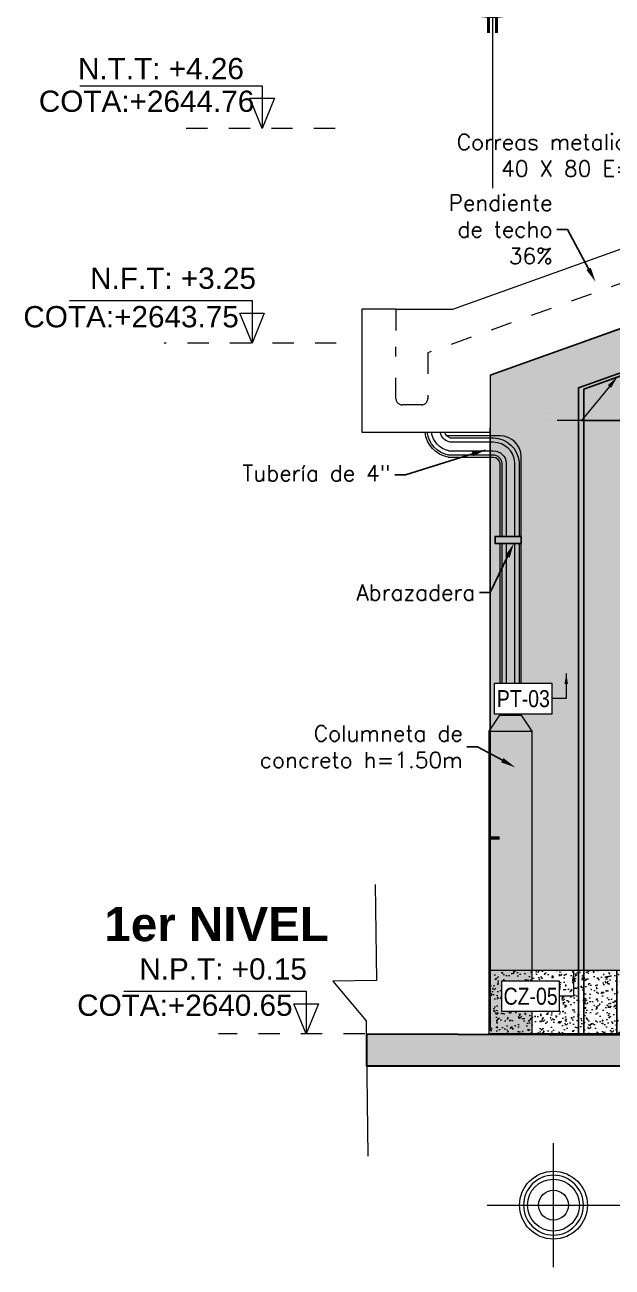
# Model space of a CAD drawing. Header units: millimetres. Extents: x -3570 to 5754, y -12788176 to 1214.
# Drawn here: x 3369.23 to 3371.99, y 1173.73 to 1179.58 of the extents above; entities that cross this region are included whole.
import ezdxf
from ezdxf import colors
from ezdxf.entities.mleader import LeaderData, LeaderLine
from ezdxf.enums import TextEntityAlignment as Align
from ezdxf.math import Vec2, Vec3

# ---------------------------------------------------------------- set-up
doc = ezdxf.new("R2010")
doc.units = ezdxf.units.MM
for name, pattern in [('ACAD_ISO04W100', [30, 24, -3, 0, -3]), ('CONTINUA', [0]), ('HIDDEN2', [4.7625, 3.175, -1.5875]), ('TRAZOS1', [0.15, 0.1, -0.05])]:
    doc.linetypes.add(name, pattern=pattern)
for name, color, linetype, lineweight in [('.', 7, 'Continuous', 0), ('08. FALSO PISO.', 201, 'Continuous', 5), ('42. CONTRA ZOCALO ELEVACION', 144, 'Continuous', 9), ('49. EJES.', 152, 'Continuous', 5), ('55. INDICADORES - TEXTO (SOLO MÓDULOS).', 45, 'Continuous', 5), ('66. COLUMNAS Y VIGAS (OTROS) EN ELEVACIÓN.', 252, 'Continuous', 5), ('COLUMNAS Y PLACAS', 255, 'Continuous', 70), ('COTAS', 7, 'Continuous', 0), ('lineas delgadas', 252, 'Continuous', 5), ('LINEAS ELEVACIONES', 252, 'Continuous', 0), ('P-Columnas-existentes', 8, 'Continuous', 50), ('PROYECCION', 1, 'HIDDEN2', 9), ('SGE_TEXTO-CHICOS-03', 3, 'Continuous', 9), ('Texto', 7, 'Continuous', 5), ('TEXTOS', 2, 'Continuous', 20), ('TEXTOS-CHICOS-03', 3, 'Continuous', 5), ('TEXTOS-MEDIANOS-04', 4, 'Continuous', 35)]:
    doc.layers.add(name, color=color, linetype=linetype, lineweight=lineweight)
doc.layers.add('8.HACH', color=7, linetype='Continuous', lineweight=0, true_color=0x51594d)
doc.styles.add('A-1', font='swissl.ttf', dxfattribs={"height": 0.07})
doc.styles.add('ESC 1-50 C', font='arial.ttf', dxfattribs={"height": 0.075})
doc.styles.add('HUECA', font='swissbo.ttf')
doc.styles.add('SIMPLEX 50', font='simplex.shx', dxfattribs={"width": 0.6, "height": 0.08})
doc.styles.get("Standard").update_dxf_attribs({"font": 'arial.ttf'})
doc.styles.add('TEXTOS 20', font='ARIALN.TTF', dxfattribs={"height": 0.08})
doc.dimstyles.new('ESC G 1.50', dxfattribs={"dimtxt": 0.08, "dimasz": 0.08, "dimexe": 0.08, "dimexo": 0.05, "dimgap": 0.02, "dimtad": 2, "dimtih": 1, "dimtoh": 1, "dimzin": 1, "dimdsep": 46, "dimtxsty": 'SIMPLEX 50', "dimblk": 'ARCHTICK', "dimcen": 0, "dimdle": 0.06, "dimclrd": 256, "dimclre": 256, "dimclrt": 256, "dimadec": 0, "dimazin": 0, "dimtfac": 1, "dimtix": 1, "dimtmove": 2, "dimatfit": 3, "dimfxl": 0.5, "dimfxlon": 1, "dimlwd": -1, "dimlwe": -1, "dimarcsym": 0})

# ---------------------------------------------------------------- blocks, each defined once
blk = doc.blocks.new('*U334')
at = {"layer": '49. EJES.', "ltscale": 0.01}
for p, q in [((0, 0.9326), (0, 1.1246)), ((-0.0192, 1.0038), (-0.0192, 1.076)), ((-0.168, 0.7646), (-0.36, 0.7646)), ((0.168, 0.7646), (0.36, 0.7646)), ((0.2392, 0.7838), (0.3114, 0.7838)), ((-0.2392, 0.7454), (-0.3114, 0.7454)), ((0, 0.5726), (0, 0.4446)), ((0.0192, 0.5254), (0.0192, 0.4532))]:
    blk.add_line(p, q, dxfattribs=at)
at = {"layer": '49. EJES.'}
blk.add_line((0, 0.4446), (0, -0.2777), dxfattribs=at)
at = {"layer": '49. EJES.', "ltscale": 0.01, "const_width": 0.0144}
for points in [[(-0.0192, 1.0038), (-0.0192, 1.076)], [(0.0192, 1.0038), (0.0192, 1.076)], [(-0.2392, 0.7838), (-0.3114, 0.7838)], [(0.2392, 0.7838), (0.3114, 0.7838)], [(-0.2392, 0.7454), (-0.3114, 0.7454)], [(0.2392, 0.7454), (0.3114, 0.7454)], [(-0.0192, 0.5254), (-0.0192, 0.4532)], [(0.0192, 0.5254), (0.0192, 0.4532)]]:
    blk.add_lwpolyline(points, dxfattribs=at)
at = {"layer": '49. EJES.', "ltscale": 0.01}
blk.add_circle((0, 0.7646), 0.24, dxfattribs=at)
blk = doc.blocks.new('*U319')
at = {"layer": '42. CONTRA ZOCALO ELEVACION', "true_color": 0x636466}
h = blk.add_hatch(dxfattribs=at)
h.set_pattern_fill('AR-CONC', color=251, scale=0.0004, angle=540, style=0)
h.set_pattern_definition([(230, (-7108.53286, -1140.12338), (-0.0728738676, 0.0063756342), [0.00762, -0.08382]), (175, (-7108.53286, -1140.12338), (0.0140973686, -0.0764227381), [0.006096, -0.0670562337]), (280.4514447, (-7108.538935, -1140.12285), (-0.05877649884, -0.07004710076), [0.0064760035, -0.07123609784]), (226.1842, (-7108.53286, -1140.1437), (-0.1084316164, 0.0168169312), [0.01143, -0.12573]), (276.6355576, (-7108.5419, -1140.1423), (-0.0949616536, -0.0989704498), [0.0097140093, -0.1068542433]), (171.1841512, (-7108.53286, -1140.1437), (-0.0949616536, -0.0989704498), [0.0091439868, -0.1005838928]), (201, (-7108.54302, -1140.13862), (-0.0606457565, 0.04090607927), [0.00762, -0.08382]), (146, (-7108.54302, -1140.13862), (-0.02472081134, -0.07367518645), [0.006096, -0.067056]), (251.451445, (-7108.548076, -1140.13521), (-0.0853665677, -0.03276910755), [0.0064760035, -0.07123597504]), (217.5, (-7108.532862, -1140.12338), (-0.0012354413, -0.03382201555), [0, -0.0662432, 0, -0.068072, 0, -0.06731]), (187.5, (-7108.532862, -1140.12338), (-0.026727865, -0.04007222993), [0, -0.0388112, 0, -0.0647192, 0, -0.025654]), (147.5, (-7108.510206, -1140.12338), (-0.05423623807, 0.0022914976), [0, -0.0254, 0, -0.079248, 0, -0.105156]), (137.5, (-7108.500046, -1140.12338), (-0.05925167255, -0.0101705964), [0, -0.03302, 0, -0.0526288, 0, -0.074676])])
h.paths.add_polyline_path([(0, 0.3), (0.6, 0.3), (0.6, 0), (0, 0)])
h = blk.add_hatch(dxfattribs=at)
h.set_pattern_fill('AR-CONC', color=251, scale=0.0004, angle=540, style=0)
h.set_pattern_definition([(230, (-7108.46239, -1140.12338), (-0.0728738676, 0.0063756342), [0.00762, -0.08382]), (175, (-7108.46239, -1140.12338), (0.0140973686, -0.0764227381), [0.006096, -0.0670562337]), (280.4514447, (-7108.468464, -1140.12285), (-0.05877649884, -0.07004710076), [0.0064760035, -0.07123609784]), (226.1842, (-7108.46239, -1140.1437), (-0.1084316164, 0.0168169312), [0.01143, -0.12573]), (276.6355576, (-7108.47143, -1140.1423), (-0.0949616536, -0.0989704498), [0.0097140093, -0.1068542433]), (171.1841512, (-7108.46239, -1140.1437), (-0.0949616536, -0.0989704498), [0.0091439868, -0.1005838928]), (201, (-7108.47255, -1140.13862), (-0.0606457565, 0.04090607927), [0.00762, -0.08382]), (146, (-7108.47255, -1140.13862), (-0.02472081134, -0.07367518645), [0.006096, -0.067056]), (251.451445, (-7108.477605, -1140.13521), (-0.0853665677, -0.03276910755), [0.0064760035, -0.07123597504]), (217.5, (-7108.462391, -1140.12338), (-0.0012354413, -0.03382201555), [0, -0.0662432, 0, -0.068072, 0, -0.06731]), (187.5, (-7108.46239, -1140.12338), (-0.026727865, -0.04007222993), [0, -0.0388112, 0, -0.0647192, 0, -0.025654]), (147.5, (-7108.439735, -1140.12338), (-0.05423623807, 0.0022914976), [0, -0.0254, 0, -0.079248, 0, -0.105156]), (137.5, (-7108.429575, -1140.12338), (-0.05925167255, -0.0101705964), [0, -0.03302, 0, -0.0526288, 0, -0.074676])])
h.paths.add_polyline_path([(0.6, 0.3), (0.6705, 0.3), (0.6705, 0), (0.6, 0)])
at = {"layer": '42. CONTRA ZOCALO ELEVACION'}
for points in [[(0, 0.3), (0.6, 0.3), (0.6, 0), (0, 0)], [(0.6, 0.3), (0.6705, 0.3), (0.6705, 0), (0.6, 0)]]:
    blk.add_lwpolyline(points, close=True, dxfattribs=at)
blk = doc.blocks.new('_ArchTick')
at = {"color": 0, "linetype": 'Continuous', "const_width": 0.15}
blk.add_lwpolyline([(-0.5, -0.5), (0.5, 0.5)], dxfattribs=at)
blk = doc.blocks.new('*U306')
blk.add_wipeout([(-0.3912, -0.1587), (-0.3912, -0.3006), (-0.1184, -0.3006), (-0.1184, -0.1587)]).dxf.layer = '55. INDICADORES - TEXTO (SOLO MÓDULOS).'
at = {"layer": '55. INDICADORES - TEXTO (SOLO MÓDULOS).'}
blk.add_lwpolyline([(-0.3912, -0.3006), (-0.1184, -0.3006), (-0.1184, -0.1587), (-0.3912, -0.1587)], close=True, dxfattribs=at)
at = {"layer": '55. INDICADORES - TEXTO (SOLO MÓDULOS).', "style": 'TEXTOS 20'}
blk.add_attdef('ITEM', text='', height=0.08, dxfattribs=at).set_placement((-0.2548, -0.2297), align=Align.MIDDLE_CENTER)
at = {"layer": '55. INDICADORES - TEXTO (SOLO MÓDULOS).'}
blk.add_leader([(-0.0529, -0.1112), (-0.0529, -0.2297), (-0.1184, -0.2297)], dimstyle='ESC G 1.50', override={"dimasz": 0.05}, dxfattribs=at)

msp = doc.modelspace()

# ---------------------------------------------------------------- hatches: boundary and pattern name
at = {"layer": '.', "true_color": 0xc7c8ca}
h = msp.add_hatch(color=9, dxfattribs=at)
h.dxf.hatch_style = 1
h.paths.add_polyline_path([(3374.7374, 1175.1295), (3375.1769, 1175.1295), (3375.1769, 1177.9262), (3373.2096, 1178.571), (3371.4207, 1177.9284), (3371.4171, 1175.1295), (3371.861, 1175.1295), (3371.861, 1177.8699), (3373.2096, 1178.3574), (3374.7368, 1177.8567)])
at = {"layer": '.', "linetype": 'CONTINUA', "true_color": 0xc7c8ca, "transparency": 33554687}
h = msp.add_hatch(color=9, dxfattribs=at)
h.dxf.hatch_style = 1
h.paths.add_polyline_path([(3371.5671, 1176.3295), (3371.4671, 1176.3295), (3371.4171, 1176.2545), (3371.6172, 1176.2545)])
h.paths.add_polyline_path([(3371.6172, 1176.2545), (3371.4171, 1176.2545), (3371.4171, 1174.8126), (3371.6172, 1174.8126)])
at = {"layer": '08. FALSO PISO.', "true_color": 0x636466}
h = msp.add_hatch(color=251, dxfattribs=at)
h.dxf.hatch_style = 1
h.paths.add_polyline_path([(3375.723, 1174.8284), (3375.723, 1174.6779), (3370.839, 1174.6791), (3370.839, 1174.8295)])
at = {"layer": '66. COLUMNAS Y VIGAS (OTROS) EN ELEVACIÓN.', "true_color": 0xe5e5e6}
h = msp.add_hatch(color=254, dxfattribs=at)
h.dxf.hatch_style = 1
h.paths.add_polyline_path([(3374.7368, 1177.8495), (3373.2096, 1178.3467), (3371.861, 1177.8629), (3371.861, 1175.1295), (3372.0876, 1175.1295), (3372.0876, 1176.9295), (3372.9876, 1176.9295), (3372.9876, 1175.1295), (3373.1471, 1175.1295), (3373.1471, 1176.9295), (3374.0471, 1176.9295), (3374.0471, 1175.1295), (3374.7374, 1175.1295)])
at = {"layer": '8.HACH', "lineweight": 30, "true_color": 0x000000, "transparency": 33554534}
h = msp.add_hatch(color=18, dxfattribs=at)
h.dxf.hatch_style = 1
h.paths.add_polyline_path([(3373.2096, 1178.571), (3375.1784, 1177.9262), (3375.1754, 1177.5567), (3374.9838, 1177.6193), (3373.2147, 1178.2009), (3371.4209, 1177.5577), (3371.4209, 1177.6604), (3371.4207, 1177.9284)])
at = {"layer": 'P-Columnas-existentes'}
h = msp.add_hatch(dxfattribs=at)
h.set_pattern_fill('ANGLE', color=251)
h.set_pattern_definition([(0, (2283.706, 889.363), (0, 6.985), [5.08, -1.905]), (90, (2283.706, 889.363), (-6.985, 4e-16), [5.08, -1.905])])
h.paths.add_polyline_path([(3373.2968, 1178.3574), (3374.7432, 1177.8017), (3374.7439, 1175.1295), (3375.174, 1175.1295), (3375.174, 1177.5696), (3374.9956, 1177.5696, 0.429575), (3374.964, 1177.5355), (3374.964, 1177.1705), (3374.9867, 1177.1705), (3374.9867, 1177.1374), (3374.964, 1177.1374), (3374.964, 1177.0427), (3374.954, 1177.0636), (3374.954, 1177.1374), (3374.864, 1177.1374), (3374.864, 1177.1705), (3374.864, 1177.5663, -0.42115), (3374.964, 1177.6696), (3375.174, 1177.6696), (3375.174, 1177.8505), (3373.2957, 1178.5721), (3371.4171, 1177.827), (3371.4171, 1177.6795), (3371.4171, 1177.6626), (3371.4662, 1177.6626, -0.407311), (3371.5671, 1177.565), (3371.5671, 1177.1706), (3371.5671, 1177.1374), (3371.5671, 1176.3295), (3371.6172, 1176.2545), (3371.6172, 1175.1295), (3371.8471, 1175.1295), (3371.8471, 1177.7824)], flags=0)
h.paths.add_polyline_path([(3371.4671, 1177.5327, 0.399017), (3371.4347, 1177.5626), (3371.4171, 1177.5626), (3371.4171, 1176.9257), (3371.4213, 1176.9257), (3371.4671, 1177.0212), (3371.4671, 1177.1374), (3371.4444, 1177.1374), (3371.4444, 1177.1706), (3371.4671, 1177.1706)], flags=17)
h.paths.add_polyline_path([(3371.4213, 1176.9257), (3371.4171, 1176.9257), (3371.4171, 1175.1295), (3371.8471, 1175.1295), (3371.8471, 1177.7824), (3373.2968, 1178.3574), (3374.7432, 1177.8017), (3374.7439, 1175.1295), (3375.174, 1175.1295), (3375.174, 1177.5696), (3374.9956, 1177.5696, 0.391497), (3374.964, 1177.5397), (3374.964, 1177.1705), (3374.9867, 1177.1705), (3374.9867, 1177.1374), (3374.964, 1177.1374), (3374.964, 1177.0427), (3374.954, 1177.0636), (3374.954, 1177.1374), (3374.864, 1177.1374), (3374.864, 1177.1705), (3374.864, 1177.572, -0.404511), (3374.964, 1177.6696), (3375.174, 1177.6696), (3375.174, 1177.8505), (3373.2957, 1178.5721), (3371.4171, 1177.827), (3371.4171, 1177.6795), (3371.4171, 1177.6626), (3371.4662, 1177.6626, -0.407311), (3371.5671, 1177.565), (3371.5671, 1177.1706), (3371.5671, 1177.1374), (3371.4971, 1177.1374), (3371.4971, 1177.0837)])
h.paths.add_polyline_path([(3375.174, 1177.5696), (3374.9956, 1177.5696, 0.391497), (3374.964, 1177.5397), (3374.964, 1177.1705), (3374.9867, 1177.1705), (3374.9867, 1177.1374), (3374.964, 1177.1374), (3374.964, 1176.3295), (3375.014, 1176.2545), (3375.014, 1175.1295), (3375.174, 1175.1295)], flags=0)
h.paths.add_polyline_path([(3374.864, 1177.1374), (3374.864, 1177.1705), (3374.864, 1177.572, -0.404511), (3374.964, 1177.6696), (3375.174, 1177.6696), (3375.174, 1177.8505), (3373.2957, 1178.5721), (3371.4171, 1177.827), (3371.4171, 1177.6795), (3371.4171, 1177.6626), (3371.4662, 1177.6626, -0.407311), (3371.5671, 1177.565), (3371.5671, 1177.1706), (3371.5671, 1177.1374), (3371.5671, 1176.3295), (3371.6172, 1176.2545), (3371.6172, 1175.1295), (3371.8471, 1175.1295), (3371.8471, 1177.7824), (3373.2968, 1178.3574), (3374.7432, 1177.8017), (3374.7439, 1175.1295), (3375.174, 1175.1295), (3375.174, 1177.5696), (3374.9956, 1177.5696, 0.391497), (3374.964, 1177.5397), (3374.964, 1177.1705), (3374.9867, 1177.1705), (3374.9867, 1177.1374), (3374.964, 1177.1374), (3374.964, 1177.0427), (3374.954, 1177.0636), (3374.954, 1177.1374)], flags=16)
h.paths.add_polyline_path([(3375.1306, 1176.062), (3376.2217, 1176.062), (3376.2217, 1176.2995), (3375.1306, 1176.2995)], flags=9)
h.paths.add_polyline_path([(3375.0714, 1176.8695), (3375.7125, 1176.8695), (3375.7125, 1176.982), (3375.0714, 1176.982)], flags=9)

# ---------------------------------------------------------------- linework, layer by layer
at = {"color": 251, "true_color": 0x636466}
msp.add_line((3373.2096, 1178.571, -99722446.6615), (3371.4207, 1177.9284, -99722446.6615), dxfattribs=at)
at = {"color": 18, "lineweight": 30, "true_color": 0x000000}
for p, q in [((3370.839, 1174.8295, -99722446.6615), (3375.7229, 1174.8138, -99722446.6615)), ((3370.839, 1174.8295, -99722446.6615), (3370.839, 1174.6785, -99722446.6615)), ((3370.839, 1174.6791, -99722446.6615), (3375.7232, 1174.6779, -99722446.6615))]:
    msp.add_line(p, q, dxfattribs=at)
at = {"color": 251, "true_color": 0x636466, "elevation": -99722446.6615}
for points in [[(3371.8359, 1174.8295), (3371.8359, 1177.8699), (3373.2096, 1178.3594), (3374.7618, 1177.8567), (3374.7624, 1175.1295)], [(3371.861, 1174.8295), (3371.861, 1177.8629), (3373.2098, 1178.3488), (3374.7368, 1177.8495), (3374.7374, 1175.1295)], [(3371.861, 1174.8295), (3371.861, 1177.8629), (3373.2096, 1178.3467), (3374.7368, 1177.8495), (3374.7374, 1175.1295)]]:
    msp.add_lwpolyline(points, dxfattribs=at)
at = {"color": 251, "linetype": 'CONTINUA', "true_color": 0x636466, "elevation": -99722446.6615}
msp.add_lwpolyline([(3371.4209, 1174.8464), (3371.4209, 1174.8464), (3371.4209, 1177.6795)], dxfattribs=at)
msp.add_lwpolyline([(3371.5671, 1177.1706), (3371.4444, 1177.1706), (3371.4444, 1177.1374), (3371.5671, 1177.1374)], close=True, dxfattribs=at)
at = {"layer": 'COLUMNAS Y PLACAS', "color": 251, "lineweight": 0, "true_color": 0x636466}
for p, q in [((3371.2455, 1178.2393, -99722446.6615), (3373.2098, 1178.9448, -99722446.6615)), ((3373.2126, 1178.5721, -99722446.6615), (3371.4207, 1177.9284, -99722446.6615)), ((3370.9778, 1178.2393, -99722446.6615), (3370.8178, 1178.2393, -99722446.6615)), ((3370.8178, 1177.6601, -99721974.4525), (3371.4207, 1177.6604, -99722446.6615))]:
    msp.add_line(p, q, dxfattribs=at)
for points, elevation in [([(3370.8178, 1178.2393), (3370.8178, 1177.8449)], -99722328.6093), ([(3370.8178, 1178.2393), (3370.8178, 1177.6601)], -99722328.6093), ([(3370.9778, 1178.2393), (3371.2455, 1178.2393)], -99722446.6615), ([(3371.4207, 1177.9284), (3371.4209, 1177.6604), (3371.4207, 1177.6604), (3371.4207, 1177.6604)], -99722446.6615), ([(3371.6856, 1177.7483), (3371.6857, 1177.7484)], -99722446.6615), ([(3371.6857, 1177.7206), (3371.6856, 1177.7206)], -99722446.6615)]:
    msp.add_lwpolyline(points, dxfattribs=dict(at, elevation=elevation))
at = {"layer": 'COTAS', "color": 252, "true_color": 0x939598, "elevation": -99722446.6615}
msp.add_lwpolyline([(3370.881, 1175.5327), (3370.8864, 1175.0801), (3370.6817, 1175.0777), (3370.8386, 1174.8904), (3370.8462, 1174.255)], dxfattribs=at)
at = {"layer": 'lineas delgadas', "elevation": -99722262.5903}
for points in [[(3371.2233, 1177.5434, -0.329659), (3371.1148, 1177.6603, -0.294585)], [(3371.2243, 1177.5534, -0.325126), (3371.1248, 1177.6603, -0.287249)], [(3371.2263, 1177.5734, -0.313804), (3371.145, 1177.6603, -0.268647)], [(3371.231, 1177.6134, -0.273264), (3371.1857, 1177.6603, -0.198298)], [(3371.2336, 1177.6336, -0.226439), (3371.2066, 1177.6603, -0.226439)], [(3371.5672, 1177.1513), (3371.5672, 1177.5458, 0.404511), (3371.4672, 1177.6434), (3371.2175, 1177.6434)], [(3371.2336, 1177.6336), (3371.436, 1177.6336, -0.39257), (3371.5571, 1177.5196), (3371.5572, 1177.1706)], [(3371.2263, 1177.5734), (3371.4357, 1177.5734, -0.393316), (3371.4971, 1177.5152), (3371.4971, 1177.1706)], [(3371.5371, 1177.1706), (3371.5371, 1177.5177, 0.394064), (3371.4359, 1177.6134), (3371.231, 1177.6134)], [(3371.2233, 1177.5434), (3371.4356, 1177.5434, -0.391497), (3371.4672, 1177.5134), (3371.4672, 1177.1706)], [(3371.4772, 1177.1706), (3371.4771, 1177.5142, 0.391278), (3371.4356, 1177.5534), (3371.2243, 1177.5534)]]:
    msp.add_lwpolyline(points, format="xyb", dxfattribs=at)
at = {"layer": 'lineas delgadas', "elevation": -99722446.6615}
for points in [[(3371.4671, 1177.1374), (3371.4671, 1176.3295)], [(3371.4771, 1176.3295), (3371.4771, 1177.1374)], [(3371.4971, 1177.1374), (3371.4971, 1176.3295)], [(3371.5371, 1176.3295), (3371.5371, 1177.1374)], [(3371.5571, 1177.1374), (3371.5571, 1176.3295)], [(3371.5671, 1176.3295), (3371.5671, 1177.1374)]]:
    msp.add_lwpolyline(points, dxfattribs=at)
at = {"layer": 'LINEAS ELEVACIONES', "elevation": -99722446.6615}
for points in [[(3369.4906, 1179.2907), (3370.3485, 1179.2907), (3370.3485, 1179.0896), (3370.2907, 1179.2316), (3370.4064, 1179.2316), (3370.3485, 1179.0896)], [(3369.4432, 1178.2806), (3370.3011, 1178.2806), (3370.3011, 1178.0795), (3370.2432, 1178.2215), (3370.359, 1178.2215), (3370.3011, 1178.0795)], [(3369.6984, 1175.0306), (3370.5564, 1175.0306), (3370.5564, 1174.8295), (3370.4985, 1174.9715), (3370.6142, 1174.9715), (3370.5564, 1174.8295)]]:
    msp.add_lwpolyline(points, dxfattribs=at)
at = {"layer": 'LINEAS ELEVACIONES', "elevation": -99722446.6615, "flags": 128}
for points in [[(3371.4171, 1176.2545), (3371.4671, 1176.3295), (3371.5671, 1176.3295), (3371.6172, 1176.2545)], [(3371.4171, 1174.8295), (3371.4171, 1176.2545), (3371.6172, 1176.2545), (3371.6172, 1174.8295)]]:
    msp.add_lwpolyline(points, dxfattribs=at)
at = {"layer": 'PROYECCION', "linetype": 'TRAZOS1'}
for p, q in [((3370.6921, 1179.0896, -99722446.6615), (3369.9353, 1179.0896, -99722446.6615)), ((3370.6973, 1178.0795, -99722446.6615), (3369.8878, 1178.0795, -99722446.6615)), ((3370.8314, 1174.8295, -99722446.6615), (3370.1431, 1174.8295, -99722446.6615))]:
    msp.add_line(p, q, dxfattribs=at)
at = {"layer": 'PROYECCION', "color": 18, "linetype": 'TRAZOS1', "true_color": 0x000000}
for p, q in [((3373.2137, 1178.7839, -99722446.6615), (3371.1279, 1178.0346, -99722446.6615)), ((3370.9778, 1178.2393, -99722328.6093), (3370.9778, 1178.063, -99722328.6093))]:
    msp.add_line(p, q, dxfattribs=at)
at = {"layer": 'PROYECCION', "color": 18, "linetype": 'TRAZOS1', "true_color": 0x000000, "elevation": -99722446.6615}
for points in [[(3370.9779, 1177.817), (3370.9778, 1178.063)], [(3371.1279, 1178.0346), (3371.1279, 1177.8175)]]:
    msp.add_lwpolyline(points, dxfattribs=at)
msp.add_lwpolyline([(3371.1279, 1177.8175, -0.380341), (3371.0991, 1177.7893), (3371.0095, 1177.7893, -0.410247), (3370.9779, 1177.8177), (3370.9779, 1177.8215)], format="xyb", dxfattribs=at)
at = {"layer": 'Texto', "color": 7, "linetype": 'Continuous', "lineweight": 5}
for p, q in [((3371.7188, 1173.7321, -99722446.6615), (3371.7188, 1174.3157, -99722446.6615)), ((3371.4076, 1174.0239, -99722446.6615), (3374.3954, 1174.0239, -99722446.6615))]:
    msp.add_line(p, q, dxfattribs=at)
for radius in [0.1594, 0.1219]:
    msp.add_circle((3371.7188, 1174.0239, -99722446.6615), radius, dxfattribs=at)
at = {"layer": 'Texto', "color": 7, "linetype": 'Continuous'}
msp.add_circle((3371.7188, 1174.0239, -99722446.6615), 0.0703, dxfattribs=at)
at = {"layer": 'Texto', "color": 7}
msp.add_arc((3371.7188, 1174.0239, -99722446.6615), 0.1407, 90.00047, 89.87028, dxfattribs=at)

# ---------------------------------------------------------------- block references
msp.add_blockref('*U319', (3371.4171, 1174.8295, -99722446.6615))
at = {"layer": 'TEXTOS', "linetype": 'ACAD_ISO04W100'}
msp.add_blockref('*U334', (3371.4321, 1179.0861, -99722446.6615), dxfattribs=at)

# ---------------------------------------------------------------- texts
at = {"layer": 'TEXTOS-CHICOS-03', "style": 'A-1'}
for s, p in [('N.T.T: +4.26', (3369.4827, 1179.3717, -99722446.6615)), ('COTA:+2644.76', (3369.2985, 1179.218, -99722446.6615)), ('N.F.T: +3.25', (3369.5397, 1178.3851, -99722446.6615)), ('COTA:+2643.75', (3369.2257, 1178.2041, -99722446.6615)), ('N.P.T: +0.15', (3369.771, 1175.1351, -99722446.6615)), ('COTA:+2640.65', (3369.4787, 1174.9646, -99722446.6615))]:
    msp.add_text(s, height=0.1, dxfattribs=at).set_placement(p, align=Align.MIDDLE_LEFT)
at = {"layer": 'TEXTOS-MEDIANOS-04', "style": 'HUECA'}
msp.add_text('1er NIVEL', height=0.16, dxfattribs=at).set_placement((3369.6068, 1175.266, -99722446.6615))

# ---------------------------------------------------------------- leaders
at = {"layer": '55. INDICADORES - TEXTO (SOLO MÓDULOS).'}
ml = msp.add_multileader_mtext('Standard', dxfattribs=at)
ml.set_content('{\\fCalibri|b0|i0|c0|p34;BRUÑA 1 CM.}', color=256)
ml.set_leader_properties(lineweight=0)
ml.build(insert=Vec2(0, 0))
ml.multileader.update_dxf_attribs({"text_left_attachment_type": 6, "text_right_attachment_type": 6, "dogleg_length": 0.05, "arrow_head_size": 0.06})
ctx = ml.context
ctx.base_point, ctx.char_height, ctx.arrow_head_size, ctx.landing_gap_size, ctx.plane_origin = Vec3(3372.07, 1177.7153, -197165221.6499), 0.06, 0.06, 0, Vec3(3372.4182, 1179.3309, -197165221.6499)
ctx.left_attachment, ctx.right_attachment = 6, 6
notes = []
notes.append((ctx, [(0, (1, 1, 0), (3372.02, 1177.7153, -197165221.6499), (1, 0), 0.05, [(1, [(3372.02, 1177.9218, -197165221.6499), (3371.8503, 1177.7153, -197165221.6499)], 0, [])])]))
ctx.mtext.insert, ctx.mtext.width, ctx.mtext.defined_height, ctx.mtext.line_spacing_factor, ctx.mtext.line_spacing_style, ctx.mtext.flow_direction = Vec3(3372.07, 1177.7873, -197165221.6499), 0.331277, 0.1303, 0.9, 2, 5
at = {"layer": 'SGE_TEXTO-CHICOS-03'}
ml = msp.add_multileader_mtext('Standard', dxfattribs=at)
ml.set_content('{\\Fromans|c0;Correas metalicas de 40 X 80\\~E=4mm}', color=256, style='ESC 1-50 C')
ml.set_leader_properties()
ml.build(insert=Vec2(0, 0))
ml.multileader.update_dxf_attribs({"text_left_attachment_type": 2, "text_right_attachment_type": 2, "dogleg_length": 0.1, "arrow_head_size": 0.07})
ctx = ml.context
ctx.base_point, ctx.char_height, ctx.arrow_head_size, ctx.landing_gap_size, ctx.plane_origin = Vec3(3371.1088, 1178.9635, -199444893.323), 0.075, 0.07, 0.02, Vec3(3372.3384, 1178.7245, -199444893.323)
ctx.left_attachment, ctx.right_attachment, ctx.text_align_type = 2, 2, 2
notes.append((ctx, [(1, (1, 1, 0), (3372.4202, 1178.9635, -199444893.323), (-1, 0), 0.05, [(0, [(3372.6354, 1178.6081, -199444893.323)], 0, [])])]))
ctx.mtext.insert, ctx.mtext.rotation, ctx.mtext.width, ctx.mtext.alignment, ctx.mtext.flow_direction = Vec3(3372.3502, 1179.0635, -199444893.323), 6.283185, 1.247246, 3, 5
ml = msp.add_multileader_mtext('Standard', dxfattribs=at)
ml.set_content('{\\Fromans|c0;Pendiente de techo 36%} ', color=256, style='ESC 1-50 C')
ml.set_leader_properties()
ml.build(insert=Vec2(0, 0))
ml.multileader.update_dxf_attribs({"text_left_attachment_type": 2, "text_right_attachment_type": 2, "dogleg_length": 0.1, "arrow_head_size": 0.07})
ctx = ml.context
ctx.base_point, ctx.char_height, ctx.arrow_head_size, ctx.landing_gap_size, ctx.plane_origin = Vec3(3371.1765, 1178.6149, -199444794.2088), 0.075, 0.07, 0.02, Vec3(3371.7025, 1178.376, -199444794.2088)
ctx.left_attachment, ctx.right_attachment, ctx.text_align_type = 2, 2, 2
notes.append((ctx, [(1, (1, 1, 0), (3371.7843, 1178.6149, -199444794.2088), (-1, 0), 0.05, [(0, [(3371.9171, 1178.3678, -199444794.2088)], 0, [])])]))
ctx.mtext.insert, ctx.mtext.rotation, ctx.mtext.width, ctx.mtext.alignment, ctx.mtext.flow_direction = Vec3(3371.7143, 1178.7774, -199444794.2088), 6.283185, 0.692848, 3, 5
ml = msp.add_multileader_mtext('Standard', dxfattribs=at)
ml.set_content('{\\Fromans|c0;Tubería de 4"}', color=256, style='ESC 1-50 C')
ml.set_leader_properties()
ml.build(insert=Vec2(0, 0))
ml.multileader.update_dxf_attribs({"text_left_attachment_type": 2, "text_right_attachment_type": 2, "dogleg_length": 0.1, "arrow_head_size": 0.07})
ctx = ml.context
ctx.base_point, ctx.char_height, ctx.arrow_head_size, ctx.landing_gap_size, ctx.plane_origin = Vec3(3370.1297, 1177.4605, -199444893.323), 0.075, 0.07, 0.02, Vec3(3369.6838, 1176.5023, -199444893.323)
ctx.left_attachment, ctx.right_attachment, ctx.text_align_type = 2, 2, 2
notes.append((ctx, [(1, (1, 1, 0), (3371.0233, 1177.4605, -199444893.323), (-1, 0), 0.05, [(0, [(3371.4046, 1177.5795, -199444893.323)], 0, [])])]))
ctx.mtext.insert, ctx.mtext.width, ctx.mtext.alignment, ctx.mtext.flow_direction = Vec3(3370.9533, 1177.5052, -199444893.323), 1.17898, 3, 5
ml = msp.add_multileader_mtext('Standard', dxfattribs=at)
ml.set_content('{\\Fromans|c0;Abrazadera }', color=256, style='ESC 1-50 C')
ml.set_leader_properties()
ml.build(insert=Vec2(0, 0))
ml.multileader.update_dxf_attribs({"text_left_attachment_type": 2, "text_right_attachment_type": 2, "dogleg_length": 0.1, "arrow_head_size": 0.07})
ctx = ml.context
ctx.base_point, ctx.char_height, ctx.arrow_head_size, ctx.landing_gap_size, ctx.plane_origin = Vec3(3370.7278, 1176.9065, -199444709.2518), 0.075, 0.07, 0.02, Vec3(3370.0819, 1175.9483, -199444709.2518)
ctx.left_attachment, ctx.right_attachment, ctx.text_align_type = 2, 2, 2
notes.append((ctx, [(1, (1, 1, 0), (3371.4214, 1176.9065, -199444709.2518), (-1, 0), 0.05, [(0, [(3371.5326, 1177.1383, -199444709.2518)], 0, [])])]))
ctx.mtext.insert, ctx.mtext.width, ctx.mtext.alignment, ctx.mtext.flow_direction = Vec3(3371.3514, 1176.944, -199444709.2518), 1.17898, 3, 5
ml = msp.add_multileader_mtext('Standard', dxfattribs=at)
ml.set_content('{\\Fromans|c0;Columneta de \\Pconcreto h=1.50m}', color=256, style='ESC 1-50 C')
ml.set_leader_properties()
ml.build(insert=Vec2(0, 0))
ml.multileader.update_dxf_attribs({"text_left_attachment_type": 2, "text_right_attachment_type": 2, "dogleg_length": 0.1, "arrow_head_size": 0.07})
ctx = ml.context
ctx.base_point, ctx.char_height, ctx.arrow_head_size, ctx.landing_gap_size, ctx.plane_origin = Vec3(3370.2185, 1176.1808, -199444893.323), 0.075, 0.07, 0.02, Vec3(3370.0227, 1175.2225, -199444893.323)
ctx.left_attachment, ctx.right_attachment, ctx.text_align_type = 2, 2, 2
notes.append((ctx, [(1, (1, 1, 0), (3371.3621, 1176.1808, -199444893.323), (-1, 0), 0.05, [(0, [(3371.5397, 1176.0836, -199444893.323)], 0, [])])]))
ctx.mtext.insert, ctx.mtext.width, ctx.mtext.alignment, ctx.mtext.flow_direction = Vec3(3371.2921, 1176.2808, -199444893.323), 1.17898, 3, 5
for ctx, leaders in notes:
    for number, flags, end, landing, length, lines in leaders:
        leader = LeaderData()
        leader.index, (leader.has_last_leader_line, leader.has_dogleg_vector, leader.attachment_direction) = number, flags
        leader.last_leader_point, leader.dogleg_vector, leader.dogleg_length = Vec3(end), Vec3(landing), length
        for number, points, colour, breaks in lines:
            line = LeaderLine()
            line.index, line.vertices, line.color, line.breaks = number, Vec3.list(points), colors.encode_raw_color(colour), breaks
            leader.lines.append(line)
        ctx.leaders.append(leader)

# ---------------------------------------------------------------- next in the draw order: block references
at = {"layer": '55. INDICADORES - TEXTO (SOLO MÓDULOS).'}
ref = msp.add_blockref('*U306', (3371.8318, 1176.6368, -99722446.6615), dxfattribs=at)
ref.add_attrib('ITEM', 'PT-03', dxfattribs={"height": 0.08, "style": 'TEXTOS 20'}).set_placement((3371.577, 1176.4071, -211906830.877), align=Align.MIDDLE_CENTER)
ref = msp.add_blockref('*U306', (3371.8661, 1175.2365, -99722446.6615), dxfattribs=at)
ref.add_attrib('ITEM', 'CZ-05', dxfattribs={"height": 0.08, "style": 'TEXTOS 20'}).set_placement((3371.6113, 1175.0069, -199444893.323), align=Align.MIDDLE_CENTER)

doc.saveas('drawing.dxf')
